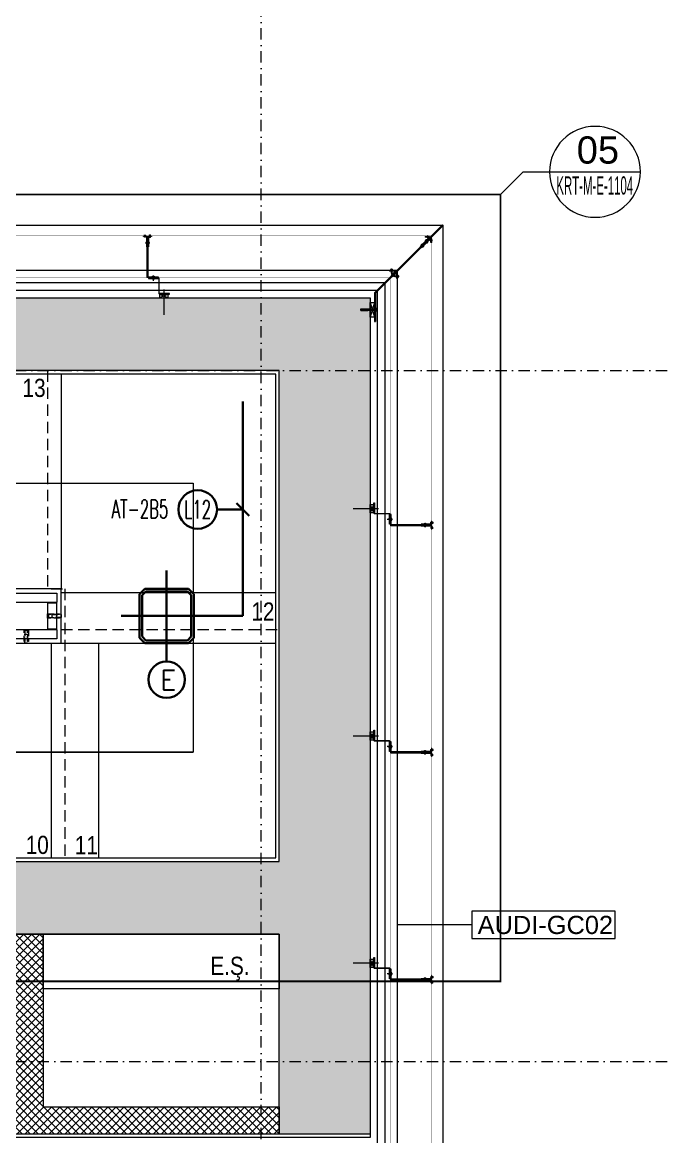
# Model space of a CAD drawing. Extents: x -1701 to 23780, y -363 to 7742.
# Drawn here: x 4591 to 4945, y 2364 to 2977 of the extents above; entities that cross this region are included whole.
import ezdxf
from ezdxf.enums import TextEntityAlignment as Align

# ---------------------------------------------------------------- set-up
doc = ezdxf.new("R2010")
doc.units = 0
doc.header["$LTSCALE"] = 25
doc.header["$MEASUREMENT"] = 0
for name, pattern in [('Audi$0$DASHDOT2', [0.5, 0.25, -0.125, 0, -0.125]), ('Audi$0$DOT2', [0.125, 0, -0.125]), ('Audi$0$HIDDEN', [0.375, 0.25, -0.125]), ('Audi$0$HIDDEN2', [4.7625, 3.175, -1.5875])]:
    doc.linetypes.add(name, pattern=pattern)
doc.layers.get('0').update_dxf_attribs({"color": 9, "lineweight": 9})
for name, color, linetype, lineweight in [('Audi$0$00', 8, 'Continuous', 9), ('Audi$0$01', 8, 'Continuous', 9), ('Audi$0$06B', 8, 'Continuous', 9), ('Audi$0$06D', 8, 'Continuous', 9), ('Audi$0$09W', 8, 'Continuous', 9), ('Audi$0$10', 8, 'Continuous', 9), ('Audi$0$14', 8, 'Continuous', 9), ('Audi$0$19', 8, 'Continuous', 9), ('Audi$0$19D', 8, 'Audi$0$DOT2', 9), ('Audi$0$20', 8, 'Audi$0$DOT2', 9), ('Audi$0$21', 8, 'Continuous', 9), ('Audi$0$22', 8, 'Continuous', 9), ('Audi$0$24', 8, 'Audi$0$DASHDOT2', 9), ('Audi$0$33', 8, 'Audi$0$BATTING', 9), ('Audi$0$35', 8, 'Continuous', 9), ('E-2x18(W) PL DOWNLIGHT ARMATÜR (SIVAÜSTÜ)', 7, 'Continuous', 30), ('E-ACİL AYDINLATMA KİTİ', 7, 'Continuous', 30), ('E-KABLO', 7, 'Continuous', 30), ('E-LINYE', 7, 'Continuous', 30)]:
    doc.layers.add(name, color=color, linetype=linetype, lineweight=lineweight)
doc.styles.add('Audi$0$Arial', font='arial.ttf', dxfattribs={"height": 2.5})
doc.styles.add('Audi$0$MuuM_TEXT-STANDART', font='ARIALN.TTF')
doc.styles.add('E-YAZI', font='txttw.shx')
doc.linetypes.add('Audi$0$BATTING', pattern='A,0.0001,-0.1,[134,ltypeshp.shx,S=0.1,R=0,X=-0.1,Y=0],-0.2,[134,ltypeshp.shx,S=0.1,R=180,X=0.1,Y=0],-0.1', length=0.4001)

# ---------------------------------------------------------------- blocks, each defined once
blk = doc.blocks.new('Audi$0$p- alum kaplama profil')
at = {"lineweight": 13}
blk.add_lwpolyline([(7.12, 12.59), (7.12, 26.49)], dxfattribs=at)
at = {"lineweight": 18}
blk.add_lwpolyline([(4.09, 6.16), (-1.41, 6.16), (-1.41, 6.46), (4.09, 6.46, 0.414214), (4.29, 6.66), (4.29, 14.66, -0.414214), (4.79, 15.16), (10.29, 15.16), (10.29, 14.86), (4.79, 14.86, 0.414214), (4.59, 14.66), (4.59, 6.66, -0.414214)], format="xyb", close=True, dxfattribs=at)
at = {"lineweight": 5}
blk.add_lwpolyline([(9.44, 15.16), (4.79, 15.16), (4.79, 17.16), (9.44, 17.16)], close=True, dxfattribs=at)
for points in [[(4.79, 15.16), (9.44, 17.16)], [(9.44, 15.16), (4.79, 17.16)]]:
    blk.add_lwpolyline(points, dxfattribs=at)
blk.add_lwpolyline([(-2.06, 5.56), (-2.06, -2.34), (-2.06, -15.69), (-1.66, -15.69), (-1.66, -2.34), (-1.66, 5.56), (-1.66, 5.56), (-1.66, 5.57), (-1.66, 5.57), (-1.66, 5.58), (-1.66, 5.58), (-1.65, 5.59), (-1.65, 5.59), (-1.65, 5.59), (-1.65, 5.6), (-1.65, 5.6), (-1.64, 5.61), (-1.64, 5.61), (-1.64, 5.62), (-1.64, 5.62), (-1.63, 5.62), (-1.63, 5.63), (-1.63, 5.63), (-1.62, 5.63), (-1.62, 5.64), (-1.61, 5.64), (-1.61, 5.64), (-1.61, 5.64), (-1.6, 5.65), (-1.6, 5.65), (-1.59, 5.65), (-1.59, 5.65), (-1.58, 5.65), (-1.58, 5.65), (-1.57, 5.66), (-1.57, 5.66), (-1.56, 5.66), (-1.56, 5.66), (3.94, 5.66), (3.94, 6.06), (-1.56, 6.06), (-1.58, 6.06), (-1.61, 6.05), (-1.63, 6.05), (-1.66, 6.05), (-1.68, 6.04), (-1.7, 6.03), (-1.73, 6.03), (-1.75, 6.02), (-1.77, 6.01), (-1.79, 6), (-1.82, 5.99), (-1.84, 5.97), (-1.86, 5.96), (-1.88, 5.94), (-1.89, 5.93), (-1.91, 5.91), (-1.93, 5.89), (-1.95, 5.87), (-1.96, 5.85), (-1.97, 5.83), (-1.99, 5.81), (-2, 5.79), (-2.01, 5.77), (-2.02, 5.75), (-2.03, 5.72), (-2.04, 5.7), (-2.04, 5.68), (-2.05, 5.65), (-2.05, 5.63), (-2.06, 5.61), (-2.06, 5.58)], close=True)
blk.add_lwpolyline([(-1.66, -2.34), (-2.06, -2.34)])
for points in [[(-2.36, -10.84), (-2.36, -16.39), (-2.36, -16.39, -0.414214), (-2.51, -16.54), (-2.51, -16.54), (-4.06, -16.54), (-4.06, -16.84), (-2.51, -16.84), (-2.51, -16.84, 0.414214), (-2.06, -16.39), (-2.06, -10.84)], [(-1.36, -10.84), (-1.66, -10.84), (-1.66, -16.39, 0.414214), (-1.21, -16.84), (-1.21, -16.84), (0.34, -16.84), (0.34, -16.54), (-1.21, -16.54), (-1.21, -16.54, -0.414214), (-1.36, -16.39), (-1.36, -16.39)]]:
    blk.add_lwpolyline(points, format="xyb", close=True)
for points in [[(1.61, 6.87, -10), (0.98, 6.96, -10)], [(1.56, 7.05, -10), (1.02, 7.13, -10)], [(1.05, 6.91, -10), (1.29, 7.56, -10)], [(1.29, 4.93, -10), (1.29, 7.8, -10)], [(1.53, 6.82, -10), (1.29, 7.56, -10)], [(1.29, 6.16, -10), (1.29, 6.26, -10)], [(0.67, 5.66, -10), (1.91, 5.66, -10)], [(0.67, 5.66, -10), (0.67, 5.64, -10), (0.67, 5.62, -10), (0.67, 5.6, -10), (0.68, 5.58, -10), (0.68, 5.56, -10), (0.69, 5.54, -10), (0.69, 5.52, -10), (0.7, 5.5, -10), (0.7, 5.48, -10), (0.71, 5.46, -10), (0.72, 5.45, -10), (0.73, 5.43, -10), (0.74, 5.41, -10), (0.75, 5.4, -10), (0.76, 5.38, -10), (0.77, 5.36, -10), (0.79, 5.35, -10), (0.8, 5.33, -10), (0.81, 5.32, -10), (0.83, 5.31, -10), (0.84, 5.29, -10), (0.86, 5.28, -10), (0.87, 5.27, -10), (0.89, 5.26, -10), (0.91, 5.25, -10), (0.92, 5.24, -10), (0.94, 5.23, -10), (0.96, 5.22, -10), (0.98, 5.21, -10), (1, 5.21, -10), (1.02, 5.2, -10), (1.03, 5.2, -10)], [(0.96, 5.66, -10), (0.97, 5.66, -10), (0.97, 5.66, -10), (0.97, 5.66, -10), (0.98, 5.66, -10), (0.98, 5.66, -10), (0.99, 5.66, -10), (0.99, 5.66, -10), (1, 5.66, -10), (1, 5.67, -10), (1, 5.67, -10), (1.01, 5.67, -10), (1.01, 5.67, -10), (1.01, 5.67, -10), (1.02, 5.68, -10), (1.02, 5.68, -10), (1.02, 5.68, -10), (1.03, 5.69, -10), (1.03, 5.69, -10), (1.03, 5.69, -10), (1.04, 5.7, -10), (1.04, 5.7, -10), (1.04, 5.7, -10), (1.04, 5.71, -10), (1.04, 5.71, -10), (1.05, 5.72, -10), (1.05, 5.72, -10), (1.05, 5.72, -10), (1.05, 5.73, -10), (1.05, 5.73, -10), (1.05, 5.74, -10), (1.05, 5.74, -10), (1.05, 5.75, -10)], [(1.33, 5.85, -10), (0.98, 5.88, -10)], [(1.03, 5.2, -10), (1.04, 5.2, -10), (1.05, 5.19, -10), (1.05, 5.19, -10), (1.06, 5.19, -10), (1.06, 5.19, -10), (1.07, 5.19, -10), (1.07, 5.19, -10), (1.08, 5.19, -10), (1.08, 5.19, -10), (1.09, 5.19, -10), (1.09, 5.18, -10), (1.1, 5.18, -10), (1.1, 5.18, -10), (1.11, 5.18, -10), (1.11, 5.18, -10), (1.12, 5.18, -10), (1.12, 5.18, -10), (1.13, 5.18, -10), (1.13, 5.18, -10), (1.14, 5.18, -10), (1.15, 5.18, -10), (1.15, 5.18, -10), (1.16, 5.17, -10), (1.16, 5.17, -10), (1.17, 5.17, -10), (1.17, 5.17, -10), (1.18, 5.17, -10), (1.18, 5.17, -10), (1.19, 5.17, -10), (1.19, 5.17, -10), (1.2, 5.17, -10), (1.2, 5.17, -10)], [(1.05, 5.83, -10), (1.05, 6.01, -10)], [(1.05, 5.75, -10), (1.05, 5.83, -10)], [(1.2, 5.17, -10), (1.2, 5.2, -10)], [(1.38, 5.2, -10), (1.2, 5.2, -10)], [(1.38, 5.17, -10), (1.38, 5.2, -10)], [(1.38, 5.17, -10), (1.38, 5.17, -10), (1.39, 5.17, -10), (1.39, 5.17, -10), (1.4, 5.17, -10), (1.41, 5.17, -10), (1.41, 5.17, -10), (1.42, 5.17, -10), (1.42, 5.17, -10), (1.43, 5.17, -10), (1.43, 5.18, -10), (1.44, 5.18, -10), (1.44, 5.18, -10), (1.45, 5.18, -10), (1.45, 5.18, -10), (1.46, 5.18, -10), (1.46, 5.18, -10), (1.47, 5.18, -10), (1.47, 5.18, -10), (1.48, 5.18, -10), (1.48, 5.18, -10), (1.49, 5.18, -10), (1.5, 5.19, -10), (1.5, 5.19, -10), (1.51, 5.19, -10), (1.51, 5.19, -10), (1.52, 5.19, -10), (1.52, 5.19, -10), (1.53, 5.19, -10), (1.53, 5.19, -10), (1.54, 5.19, -10), (1.54, 5.2, -10), (1.55, 5.2, -10)], [(1.53, 5.75, -10), (1.53, 5.92, -10)], [(1.53, 5.75, -10), (1.53, 5.74, -10), (1.53, 5.74, -10), (1.53, 5.73, -10), (1.53, 5.73, -10), (1.53, 5.72, -10), (1.54, 5.72, -10), (1.54, 5.72, -10), (1.54, 5.71, -10), (1.54, 5.71, -10), (1.54, 5.7, -10), (1.54, 5.7, -10), (1.55, 5.7, -10), (1.55, 5.69, -10), (1.55, 5.69, -10), (1.55, 5.69, -10), (1.56, 5.68, -10), (1.56, 5.68, -10), (1.56, 5.68, -10), (1.57, 5.67, -10), (1.57, 5.67, -10), (1.58, 5.67, -10), (1.58, 5.67, -10), (1.58, 5.67, -10), (1.59, 5.66, -10), (1.59, 5.66, -10), (1.6, 5.66, -10), (1.6, 5.66, -10), (1.6, 5.66, -10), (1.61, 5.66, -10), (1.61, 5.66, -10), (1.62, 5.66, -10), (1.62, 5.66, -10)], [(1.55, 5.2, -10), (1.57, 5.2, -10), (1.59, 5.21, -10), (1.6, 5.21, -10), (1.62, 5.22, -10), (1.64, 5.23, -10), (1.66, 5.24, -10), (1.68, 5.25, -10), (1.69, 5.26, -10), (1.71, 5.27, -10), (1.73, 5.28, -10), (1.74, 5.29, -10), (1.76, 5.31, -10), (1.77, 5.32, -10), (1.78, 5.33, -10), (1.8, 5.35, -10), (1.81, 5.36, -10), (1.82, 5.38, -10), (1.83, 5.4, -10), (1.84, 5.41, -10), (1.85, 5.43, -10), (1.86, 5.45, -10), (1.87, 5.46, -10), (1.88, 5.48, -10), (1.89, 5.5, -10), (1.89, 5.52, -10), (1.9, 5.54, -10), (1.9, 5.56, -10), (1.9, 5.58, -10), (1.91, 5.6, -10), (1.91, 5.62, -10), (1.91, 5.64, -10), (1.91, 5.66, -10)], [(-3.84, -17.04, 0), (-3.81, -17.07, 0), (-3.78, -17.1, 0), (-3.75, -17.12, 0), (-3.72, -17.15, 0), (-3.69, -17.17, 0), (-3.66, -17.19, 0), (-3.62, -17.21, 0), (-3.59, -17.23, 0), (-3.55, -17.24, 0), (-3.52, -17.26, 0), (-3.48, -17.27, 0), (-3.44, -17.28, 0), (-3.4, -17.28, 0), (-3.36, -17.29, 0), (-3.32, -17.29, 0), (-3.29, -17.29, 0), (-3.25, -17.29, 0), (-3.21, -17.29, 0), (-3.17, -17.28, 0), (-3.13, -17.28, 0), (-3.09, -17.27, 0), (-3.06, -17.26, 0), (-3.02, -17.24, 0), (-2.98, -17.23, 0), (-2.95, -17.21, 0), (-2.91, -17.19, 0), (-2.88, -17.17, 0), (-2.85, -17.15, 0), (-2.82, -17.12, 0), (-2.79, -17.1, 0), (-2.76, -17.07, 0), (-2.73, -17.04, 0)], [(-3.29, -17.04, 0), (-3.84, -17.04, 0)], [(-2.85, -16.54, 0), (-2.86, -16.51, 0), (-2.87, -16.47, 0), (-2.89, -16.44, 0), (-2.91, -16.41, 0), (-2.93, -16.38, 0), (-2.96, -16.35, 0), (-2.98, -16.33, 0), (-3.01, -16.31, 0), (-3.04, -16.29, 0), (-3.07, -16.27, 0), (-3.11, -16.25, 0), (-3.14, -16.24, 0), (-3.18, -16.23, 0), (-3.21, -16.22, 0), (-3.25, -16.22, 0), (-3.29, -16.22, 0), (-3.32, -16.22, 0), (-3.36, -16.22, 0), (-3.39, -16.23, 0), (-3.43, -16.24, 0), (-3.46, -16.25, 0), (-3.5, -16.27, 0), (-3.53, -16.29, 0), (-3.56, -16.31, 0), (-3.59, -16.33, 0), (-3.61, -16.35, 0), (-3.64, -16.38, 0), (-3.66, -16.41, 0), (-3.68, -16.44, 0), (-3.7, -16.47, 0), (-3.71, -16.51, 0), (-3.73, -16.54, 0)], [(-3.29, -16.54, 0), (-3.73, -16.54, 0)], [(-3.29, -16.54, 0), (-3.55, -16.54, 0)], [(-3.55, -16.54, 0), (-3.29, -16.54, 0)], [(-3.55, -17.04, 0), (-3.55, -16.54, 0)], [(-3.29, -17.54, 0), (-3.29, -16.04, 0)], [(-3.29, -16.54, 0), (-2.85, -16.54, 0)], [(-3.29, -16.54, 0), (-3.03, -16.54, 0)], [(-3.03, -16.54, 0), (-3.29, -16.54, 0)], [(-3.29, -17.04, 0), (-2.73, -17.04, 0)], [(-3.03, -17.04, 0), (-3.03, -16.54, 0)], [(-2.86, -13.04, 0), (-0.86, -13.04, 0)], [(-2.36, -12.52, 0), (-2.4, -12.53, 0), (-2.43, -12.56, 0), (-2.47, -12.58, 0), (-2.5, -12.6, 0), (-2.53, -12.63, 0), (-2.56, -12.66, 0), (-2.59, -12.69, 0), (-2.61, -12.73, 0), (-2.63, -12.76, 0), (-2.65, -12.8, 0), (-2.67, -12.84, 0), (-2.68, -12.88, 0), (-2.69, -12.92, 0), (-2.7, -12.96, 0), (-2.71, -13, 0), (-2.71, -13.04, 0), (-2.71, -13.08, 0), (-2.7, -13.13, 0), (-2.69, -13.17, 0), (-2.68, -13.21, 0), (-2.67, -13.25, 0), (-2.65, -13.28, 0), (-2.63, -13.32, 0), (-2.61, -13.36, 0), (-2.59, -13.39, 0), (-2.56, -13.42, 0), (-2.53, -13.45, 0), (-2.5, -13.48, 0), (-2.47, -13.51, 0), (-2.43, -13.53, 0), (-2.4, -13.55, 0), (-2.36, -13.57, 0)], [(-2.36, -13.04, 0), (-2.36, -12.52, 0)], [(-2.36, -13.04, 0), (-2.36, -12.73, 0)], [(-2.36, -12.73, 0), (-2.36, -13.04, 0)], [(-1.36, -12.73, 0), (-2.36, -12.73, 0)], [(-2.36, -13.04, 0), (-2.36, -13.36, 0)], [(-2.36, -13.04, 0), (-2.36, -13.57, 0)], [(-2.36, -13.36, 0), (-2.36, -13.04, 0)], [(-1.36, -13.36, 0), (-2.36, -13.36, 0)], [(-1.36, -13.04, 0), (-1.36, -12.37, 0)], [(-1.36, -13.72, 0), (-1.32, -13.68, 0), (-1.29, -13.65, 0), (-1.26, -13.61, 0), (-1.23, -13.58, 0), (-1.2, -13.54, 0), (-1.18, -13.5, 0), (-1.16, -13.45, 0), (-1.14, -13.41, 0), (-1.12, -13.37, 0), (-1.1, -13.32, 0), (-1.09, -13.28, 0), (-1.08, -13.23, 0), (-1.07, -13.18, 0), (-1.06, -13.14, 0), (-1.06, -13.09, 0), (-1.06, -13.04, 0), (-1.06, -12.99, 0), (-1.06, -12.95, 0), (-1.07, -12.9, 0), (-1.08, -12.85, 0), (-1.09, -12.81, 0), (-1.1, -12.76, 0), (-1.12, -12.72, 0), (-1.14, -12.67, 0), (-1.16, -12.63, 0), (-1.18, -12.59, 0), (-1.2, -12.55, 0), (-1.23, -12.51, 0), (-1.26, -12.47, 0), (-1.29, -12.43, 0), (-1.32, -12.4, 0), (-1.36, -12.37, 0)], [(-1.36, -13.04, 0), (-1.36, -13.72, 0)], [(-0.56, -17.04, 0), (-1.11, -17.04, 0)], [(0, -17.04, 0), (-0.03, -17.07, 0), (-0.06, -17.1, 0), (-0.09, -17.12, 0), (-0.12, -17.15, 0), (-0.15, -17.17, 0), (-0.18, -17.19, 0), (-0.22, -17.21, 0), (-0.25, -17.23, 0), (-0.29, -17.24, 0), (-0.33, -17.26, 0), (-0.36, -17.27, 0), (-0.4, -17.28, 0), (-0.44, -17.28, 0), (-0.48, -17.29, 0), (-0.52, -17.29, 0), (-0.56, -17.29, 0), (-0.59, -17.29, 0), (-0.63, -17.29, 0), (-0.67, -17.28, 0), (-0.71, -17.28, 0), (-0.75, -17.27, 0), (-0.79, -17.26, 0), (-0.82, -17.24, 0), (-0.86, -17.23, 0), (-0.89, -17.21, 0), (-0.93, -17.19, 0), (-0.96, -17.17, 0), (-0.99, -17.15, 0), (-1.02, -17.12, 0), (-1.05, -17.1, 0), (-1.08, -17.07, 0), (-1.11, -17.04, 0)], [(-1, -16.54, 0), (-0.98, -16.51, 0), (-0.97, -16.47, 0), (-0.95, -16.44, 0), (-0.93, -16.41, 0), (-0.91, -16.38, 0), (-0.88, -16.35, 0), (-0.86, -16.33, 0), (-0.83, -16.31, 0), (-0.8, -16.29, 0), (-0.77, -16.27, 0), (-0.73, -16.25, 0), (-0.7, -16.24, 0), (-0.66, -16.23, 0), (-0.63, -16.22, 0), (-0.59, -16.22, 0), (-0.56, -16.22, 0), (-0.52, -16.22, 0), (-0.48, -16.22, 0), (-0.45, -16.23, 0), (-0.41, -16.24, 0), (-0.38, -16.25, 0), (-0.34, -16.27, 0), (-0.31, -16.29, 0), (-0.28, -16.31, 0), (-0.25, -16.33, 0), (-0.23, -16.35, 0), (-0.2, -16.38, 0), (-0.18, -16.41, 0), (-0.16, -16.44, 0), (-0.14, -16.47, 0), (-0.13, -16.51, 0), (-0.12, -16.54, 0)], [(-0.56, -16.54, 0), (-1, -16.54, 0)], [(-0.56, -16.54, 0), (-0.82, -16.54, 0)], [(-0.82, -16.54, 0), (-0.56, -16.54, 0)], [(-0.82, -17.04, 0), (-0.82, -16.54, 0)], [(-0.56, -17.54, 0), (-0.56, -16.04, 0)], [(-0.56, -16.54, 0), (-0.3, -16.54, 0)], [(-0.56, -16.54, 0), (-0.12, -16.54, 0)], [(-0.3, -16.54, 0), (-0.56, -16.54, 0)], [(-0.56, -17.04, 0), (0, -17.04, 0)], [(-0.3, -17.04, 0), (-0.3, -16.54, 0)]]:
    blk.add_polyline3d(points)
blk = doc.blocks.new('Audi$0$p-cephe_kose profili')
at = {"linetype": 'Continuous', "lineweight": 13}
for p, q in [((-2.75, 12.75), (-3.15, 12.75)), ((-3.15, -2.87), (-3.15, 12.75)), ((-2.75, -3.03), (-2.75, 12.75)), ((-3.15, -2.87), (-30.14, -29.86)), ((-2.75, -3.03), (-29.86, -30.14)), ((-33.85, -33.57), (-30.14, -29.86)), ((-33.57, -33.85), (-29.86, -30.14)), ((-33.53, -32.82), (-28.58, -27.87)), ((-33.32, -33.03), (-28.37, -28.08)), ((-28.08, -28.37), (-33.03, -33.32)), ((-27.87, -28.58), (-32.82, -33.53)), ((-30.14, -29.86), (-29.86, -30.14)), ((-29.86, -30.14), (-30.14, -29.86)), ((-28.37, -28.08), (-28.58, -27.87)), ((-28.08, -28.37), (-27.87, -28.58)), ((-33.85, -33.57), (-40.45, -40.17)), ((-33.57, -33.85), (-40.17, -40.45)), ((-34, -30.65), (-34, -32.75)), ((-34, -30.65), (-33.7, -30.65)), ((-33.57, -33.85), (-33.85, -33.57)), ((-33.7, -30.65), (-33.7, -32.75)), ((-32.75, -33.7), (-30.65, -33.7)), ((-32.75, -34), (-30.65, -34)), ((-30.65, -34), (-30.65, -33.7)), ((-40.45, -40.17), (-40.17, -40.45))]:
    blk.add_line(p, q, dxfattribs=at)
at = {"linetype": 'Continuous', "lineweight": 5}
for p, q in [((-3.15, 6.69), (1.05, 6.69)), ((-2.75, 2.25), (-0.25, 10.25)), ((-0.25, 2.25), (-2.75, 10.25)), ((-2.73, 6.25), (4.2, 6.25)), ((4.85, 6.62), (1.05, 6.62)), ((1.05, 5.81), (-3.15, 5.81)), ((4.85, 5.88), (1.05, 5.88))]:
    blk.add_line(p, q, dxfattribs=at)
for p, q in [((-16.23, -12.06), (-13.36, -12.06)), ((-15.99, -11.97), (-15.95, -11.97)), ((-15.99, -12.15), (-15.95, -12.15)), ((-15.95, -11.97), (-15.95, -12.15)), ((-15.5, -12.68), (-15.5, -11.44)), ((-15.41, -11.82), (-15.23, -11.82)), ((-15.3, -12.02), (-15.28, -12.37)), ((-15.23, -11.82), (-15.05, -11.82)), ((-15.19, -11.74), (-15.1, -12.37)), ((-15.05, -11.82), (-14.87, -11.82)), ((-15.01, -11.74), (-14.92, -12.37)), ((-14.87, -11.82), (-14.69, -11.82)), ((-14.83, -11.74), (-14.74, -12.37)), ((-14.69, -11.82), (-14.51, -11.82)), ((-14.65, -11.74), (-14.56, -12.37)), ((-14.51, -11.82), (-14.33, -11.82)), ((-14.47, -11.74), (-14.38, -12.37)), ((-14.33, -11.82), (-13.6, -12.06)), ((-14.29, -11.74), (-14.2, -12.37)), ((-14.24, -12.3), (-13.6, -12.06)), ((-14.1, -11.79), (-14.03, -12.33)), ((-15.41, -12.3), (-15.32, -12.3)), ((-15.32, -12.3), (-15.14, -12.3)), ((-15.14, -12.3), (-14.96, -12.3)), ((-14.96, -12.3), (-14.78, -12.3)), ((-14.78, -12.3), (-14.6, -12.3)), ((-14.6, -12.3), (-14.42, -12.3)), ((-14.42, -12.3), (-14.24, -12.3)), ((-12.68, -15.51), (-11.44, -15.51)), ((-11.74, -14.3), (-12.37, -14.21)), ((-11.74, -14.48), (-12.37, -14.39)), ((-11.74, -14.66), (-12.37, -14.57)), ((-11.74, -14.84), (-12.37, -14.75)), ((-11.74, -15.02), (-12.37, -14.93)), ((-11.74, -15.2), (-12.37, -15.11)), ((-12.02, -15.31), (-12.37, -15.29)), ((-11.79, -14.11), (-12.33, -14.03)), ((-12.3, -14.25), (-12.06, -13.61)), ((-12.3, -14.43), (-12.3, -14.25)), ((-12.3, -14.61), (-12.3, -14.43)), ((-12.3, -14.79), (-12.3, -14.61)), ((-12.3, -14.97), (-12.3, -14.79)), ((-12.3, -15.15), (-12.3, -14.97)), ((-12.3, -15.33), (-12.3, -15.15)), ((-12.3, -15.42), (-12.3, -15.33)), ((-12.15, -15.99), (-12.15, -15.96)), ((-11.97, -15.96), (-12.15, -15.96)), ((-12.06, -16.24), (-12.06, -13.37)), ((-11.82, -14.34), (-12.06, -13.61)), ((-11.97, -15.99), (-11.97, -15.96)), ((-11.82, -14.52), (-11.82, -14.34)), ((-11.82, -14.7), (-11.82, -14.52)), ((-11.82, -14.88), (-11.82, -14.7)), ((-11.82, -15.06), (-11.82, -14.88)), ((-11.82, -15.24), (-11.82, -15.06)), ((-11.82, -15.42), (-11.82, -15.24))]:
    blk.add_line(p, q)
at = {"linetype": 'Continuous', "lineweight": 18}
for p, q in [((-15.25, -10.86), (-15.25, -14)), ((-15.25, -10.86), (-14.95, -10.86)), ((-14.95, -10.86), (-14.95, -14)), ((-14.78, -14.07), (-12.56, -11.86)), ((-14.57, -14.28), (-12.35, -12.07)), ((-12.35, -12.07), (-12.56, -11.86)), ((-12.07, -12.35), (-14.28, -14.57)), ((-11.86, -12.56), (-14.07, -14.78)), ((-14, -14.95), (-10.86, -14.95)), ((-14, -15.25), (-10.86, -15.25)), ((-12.07, -12.35), (-11.86, -12.56)), ((-10.86, -15.25), (-10.86, -14.95))]:
    blk.add_line(p, q, dxfattribs=at)
at = {"lineweight": 5}
for p, q in [((-13.02, -13.73), (-13.73, -13.02)), ((-13.29, -13.01), (-13.66, -13.38)), ((-13.65, -12.66), (-12.44, -13.86)), ((-13.29, -13.01), (-13.52, -13.23)), ((-13.52, -13.23), (-13.29, -13.01)), ((-13.29, -13.01), (-12.92, -12.64)), ((-13.29, -13.01), (-13.07, -12.79)), ((-13.07, -12.79), (-13.29, -13.01)), ((-12.57, -13.28), (-13.28, -12.57)), ((-12.8, -13.5), (-13.27, -13.98)), ((-12.8, -13.5), (-12.32, -13.03)), ((-28.94, -29.65), (-29.65, -28.94)), ((-29.22, -28.93), (-29.59, -29.3)), ((-29.57, -28.58), (-28.37, -29.78)), ((-29.22, -28.93), (-29.44, -29.16)), ((-29.44, -29.16), (-29.22, -28.93)), ((-29.22, -28.93), (-28.84, -28.56)), ((-29.22, -28.93), (-28.99, -28.71)), ((-28.99, -28.71), (-29.22, -28.93)), ((-28.5, -29.21), (-29.21, -28.5)), ((-28.72, -29.43), (-29.2, -29.91)), ((-28.72, -29.43), (-28.24, -28.95)), ((-34.6, -31.92), (-33.2, -31.92)), ((-34.1, -31.92), (-34.1, -31.37)), ((-34.1, -31.66), (-33.7, -31.66)), ((-34.1, -31.92), (-34.1, -32.47)), ((-34.1, -32.18), (-33.7, -32.18)), ((-33.7, -31.92), (-33.7, -31.48)), ((-33.7, -31.92), (-33.7, -31.66)), ((-33.7, -31.66), (-33.7, -31.92)), ((-33.7, -31.92), (-33.7, -32.36)), ((-33.7, -31.92), (-33.7, -32.18)), ((-33.7, -32.18), (-33.7, -31.92)), ((-31.92, -34.1), (-32.47, -34.1)), ((-31.92, -33.7), (-32.36, -33.7)), ((-31.92, -33.7), (-32.18, -33.7)), ((-32.18, -33.7), (-31.92, -33.7)), ((-32.18, -34.1), (-32.18, -33.7)), ((-31.22, -31.93), (-31.93, -31.22)), ((-31.92, -34.6), (-31.92, -33.2)), ((-31.92, -33.7), (-31.66, -33.7)), ((-31.92, -33.7), (-31.48, -33.7)), ((-31.66, -33.7), (-31.92, -33.7)), ((-31.92, -34.1), (-31.37, -34.1)), ((-31.49, -31.21), (-31.86, -31.58)), ((-31.85, -30.86), (-30.64, -32.06)), ((-31.49, -31.21), (-31.71, -31.43)), ((-31.71, -31.43), (-31.49, -31.21)), ((-31.66, -34.1), (-31.66, -33.7)), ((-31.49, -31.21), (-31.12, -30.84)), ((-31.49, -31.21), (-31.27, -30.99)), ((-31.27, -30.99), (-31.49, -31.21)), ((-30.77, -31.48), (-31.48, -30.77)), ((-31, -31.7), (-31.47, -32.18)), ((-31, -31.7), (-30.52, -31.23))]:
    blk.add_line(p, q, dxfattribs=at)
at = {"lineweight": 0}
blk.add_line((-34, -32.75), (-34, -30.75), dxfattribs=at)
at = {"linetype": 'Continuous', "lineweight": 5}
for points in [[(-2.75, 10.25), (-0.25, 10.25), (-0.25, 2.25), (-2.75, 2.25)], [(1.05, 6.75), (4.85, 6.75), (4.85, 5.75), (1.05, 5.75)]]:
    blk.add_lwpolyline(points, close=True, dxfattribs=at)
blk.add_lwpolyline([(-38.03, -37.75), (-37.75, -38.03)])
for centre, radius, start, end in [((-14.88, -12.06), 1.11, 166.64023, 175.47875), ((-14.88, -12.06), 1.11, 184.52125, 193.35977), ((-15.5, -11.91), 0.473, 90, 166.64023), ((-15.41, -11.73), 0.09, 180, 270), ((-15.5, -12.21), 0.473, 193.35977, 270), ((-15.41, -12.39), 0.09, 90, 180), ((-12.21, -15.51), 0.473, 180, 256.64023), ((-12.39, -15.42), 0.09, 270, 0), ((-12.06, -14.89), 1.11, 256.64023, 265.47875), ((-12.06, -14.89), 1.11, 274.52125, 283.35977), ((-11.73, -15.42), 0.09, 180, 270), ((-11.91, -15.51), 0.473, 283.35977, 360)]:
    blk.add_arc(centre, radius, start, end)
at = {"linetype": 'Continuous', "lineweight": 18}
for centre, radius, start, end in [((-14.85, -14), 0.4, 180, 315), ((-14.85, -14), 0.1, 180, 315), ((-14, -14.85), 0.4, 135, 270), ((-14, -14.85), 0.1, 135, 270)]:
    blk.add_arc(centre, radius, start, end, dxfattribs=at)
at = {"lineweight": 5}
for centre, radius, start, end in [((-13.35, -12.95), 0.57, 67.91943, 202.08057), ((-13.23, -13.07), 0.909, 267.07503, 2.92498), ((-31.55, -31.15), 0.57, 67.91943, 202.08057), ((-29.27, -28.88), 0.57, 67.91943, 202.08057), ((-29.15, -29), 0.909, 267.07503, 2.92498), ((-33.62, -31.92), 0.732, 131.19054, 228.80946), ((-33.83, -31.92), 0.46, 286.95738, 73.04263), ((-31.92, -33.62), 0.732, 221.19054, 318.80946), ((-31.92, -33.83), 0.46, 16.95737, 163.04262), ((-31.43, -31.27), 0.909, 267.07503, 2.92498)]:
    blk.add_arc(centre, radius, start, end, dxfattribs=at)
at = {"linetype": 'Continuous', "lineweight": 13}
for centre, radius, start, end in [((-33.6, -32.75), 0.4, 180, 315), ((-33.6, -32.75), 0.1, 180, 315), ((-32.75, -33.6), 0.4, 135, 270), ((-32.75, -33.6), 0.1, 135, 270)]:
    blk.add_arc(centre, radius, start, end, dxfattribs=at)
at = {"linetype": 'Continuous', "lineweight": 5}
blk.add_rational_spline([(-3.15, 7.25), (-3.22, 7.25), (-3.29, 7.25), (-3.63, 7.25), (-3.68, 6.91), (-3.7, 6.83), (-3.71, 6.75), (-3.79, 6.25), (-3.71, 5.75), (-3.7, 5.67), (-3.68, 5.59), (-3.63, 5.25), (-3.29, 5.25), (-3.22, 5.25), (-3.15, 5.25), (-3.15, 6.25), (-3.15, 7.25)], [1, 1, 1, 0.760917374327, 1, 1, 1, 1, 1, 1, 1, 0.760917374327, 1, 1, 1, 1, 1], degree=2, knots=[0, 0, 0, 1, 1, 2, 2, 3, 3, 4, 4, 5, 5, 6, 6, 7, 7, 8, 8, 8], dxfattribs=at)
blk = doc.blocks.new('Audi$0$P-AKS_AUDI')
at = {"layer": 'Audi$0$24'}
for points in [[(0, -2590), (0, 1250)], [(-3840, 0), (360, 0)], [(-3840, -380), (360, -380)]]:
    blk.add_lwpolyline(points, dxfattribs=at)
blk = doc.blocks.new('Audi$0$p-lama profili')
at = {"layer": 'Audi$0$20', "linetype": 'Audi$0$HIDDEN', "ltscale": 0.5}
blk.add_lwpolyline([(0.75, -0.45), (-0.75, -0.45), (-0.75, -6.5), (-1.25, -6.5), (-1.25, -0.45), (-1.25, -0.45), (-1.25, 0), (1.25, 0), (1.25, -0.45), (1.25, -0.45), (1.25, -6.5), (0.75, -6.5), (0.75, -0.45)], dxfattribs=at)
blk.add_lwpolyline([(-0.75, -2.5), (0.75, -2.5), (0.75, -7.5), (-0.75, -7.5)], close=True, dxfattribs=at)
blk = doc.blocks.new('Audi$0$p-zemin kat')
at = {"layer": 'Audi$0$09W'}
h = blk.add_hatch(dxfattribs=at)
h.set_pattern_fill('ANSI33', color=256, scale=25, style=0)
h.paths.add_polyline_path([(4302.5, 2825), (4782.5, 2825), (4782.5, 2365), (4732.5, 2365), (4732.5, 2475), (4342.5, 2475), (4302.5, 2475), (4302.5, 2515), (4732.5, 2515), (4732.5, 2785), (4302.5, 2785)])
h = blk.add_hatch(dxfattribs=at)
h.set_pattern_fill('ANSI37', color=256, scale=25, style=0)
edge = h.paths.add_edge_path()
edge.add_line((4287.5, 2365), (4287.5, 2390))
edge.add_line((4287.5, 2390), (4197.5, 2390))
edge.add_line((4197.5, 2390), (4197.5, 2365))
edge.add_line((4197.5, 2365), (4177.5, 2365))
edge.add_line((4177.5, 2365), (4177.5, 2380))
edge.add_line((4177.5, 2380), (4182.5, 2380))
edge.add_line((4182.5, 2380), (4182.5, 2560))
edge.add_line((4182.5, 2560), (4197.5, 2560))
edge.add_line((4197.5, 2560), (4197.5, 2490))
edge.add_line((4197.5, 2490), (4302.5, 2490))
edge.add_line((4302.5, 2490), (4302.5, 2475))
edge.add_line((4302.5, 2475), (4197.5, 2475))
edge.add_line((4197.5, 2475), (4197.5, 2405))
edge.add_line((4197.5, 2405), (4302.5, 2405))
edge.add_line((4302.5, 2405), (4302.5, 2380))
edge.add_line((4302.5, 2380), (4582.5, 2380))
edge.add_line((4582.5, 2380), (4582.5, 2475))
edge.add_line((4582.5, 2475), (4602.5, 2475))
edge.add_line((4602.5, 2475), (4602.5, 2380))
edge.add_line((4602.5, 2380), (4732.5, 2380))
edge.add_line((4732.5, 2380), (4732.5, 2365))
edge.add_line((4732.5, 2365), (4287.5, 2365))
at = {"layer": 'Audi$0$00'}
blk.add_lwpolyline([(4287.5, 2365), (4287.5, 2390), (4197.5, 2390), (4197.5, 2365), (4177.5, 2365), (4177.5, 2380), (4182.5, 2380), (4182.5, 2560), (4197.5, 2560), (4197.5, 2490), (4302.5, 2490), (4302.5, 2475), (4197.5, 2475), (4197.5, 2405), (4302.5, 2405), (4302.5, 2380), (4582.5, 2380), (4582.5, 2475), (4602.5, 2475), (4602.5, 2380), (4732.5, 2380), (4732.5, 2365), (4287.5, 2365)], dxfattribs=at)
at = {"layer": 'Audi$0$01'}
blk.add_lwpolyline([(4302.5, 2825), (4782.5, 2825), (4782.5, 2365), (4732.5, 2365), (4732.5, 2475), (4342.5, 2475), (4342.5, 2475), (4302.5, 2475), (4302.5, 2515), (4732.5, 2515), (4732.5, 2785), (4302.5, 2785)], close=True, dxfattribs=at)
at = {"layer": 'Audi$0$06B'}
for points in [[(4610, 2657.5), (4337, 2657.5), (4329.5, 2657.5), (4329.5, 2662.5), (4607.5, 2662.5), (4610, 2662.5), (4610, 2657.5)], [(4607.5, 2662.5), (4610, 2662.5)], [(4607.5, 2642.5), (4610, 2642.5), (4610, 2637.5), (4534.04, 2637.5), (4531.76, 2642.5), (4607.5, 2642.5), (4607.5, 2642.5)]]:
    blk.add_lwpolyline(points, dxfattribs=at)
blk.add_lwpolyline([(4605, 2657), (4605, 2643), (4610, 2643), (4610, 2657)], close=True, dxfattribs=at)
at = {"layer": 'Audi$0$06D'}
for points in [[(4177.8, 2865), (4822.5, 2865), (4822.5, 2034.62), (4782.5, 2034.62)], [(4797.5, 2034.62), (4797.5, 2840), (4177.8, 2840)], [(4790.7, 2034.62), (4790.71, 2833.2), (4177.8, 2833.25)], [(4602.5, 2475), (4732.5, 2475), (4732.5, 2445), (4602.5, 2445), (4602.5, 2475)]]:
    blk.add_lwpolyline(points, dxfattribs=at)
at = {"layer": 'Audi$0$10'}
for points, const_width in [([(4177.8, 2859.1), (4816.5, 2859.1), (4816.5, 2034.62)], 0.2), ([(4793.5, 2034.92), (4793.5, 2836), (4177.8, 2836)], 0.1)]:
    blk.add_lwpolyline(points, dxfattribs=dict(at, const_width=const_width))
at = {"layer": 'Audi$0$14'}
for points in [[(4197.5, 2365), (4197.5, 2363), (4175.5, 2363), (4175.5, 2382), (4180.5, 2382), (4180.5, 2562), (4199.5, 2562), (4199.5, 2492), (4300.5, 2492), (4300.5, 2517), (4730.5, 2517), (4730.5, 2783), (4300.5, 2783), (4300.5, 2803), (4199.5, 2803), (4199.5, 2668), (4180.5, 2668), (4180.5, 2808), (4175.5, 2808), (4175.5, 2825)], [(4782.5, 2365), (4782.5, 2363.15), (4287.5, 2363.15), (4287.5, 2365.15)]]:
    blk.add_lwpolyline(points, dxfattribs=at)
at = {"layer": 'Audi$0$19', "linetype": 'Continuous'}
for points in [[(4612.5, 2783), (4612.5, 2665)], [(4612.5, 2635), (4612.5, 2665), (4327, 2665)], [(4535.14, 2635), (4610.5, 2635)], [(4607, 2635), (4607, 2517)], [(4610.5, 2635), (4730.5, 2635)]]:
    blk.add_lwpolyline(points, dxfattribs=at)
at = {"layer": 'Audi$0$19'}
for points in [[(4325, 2723), (4685, 2723), (4685, 2575), (4562.64, 2575)], [(4388, 2575), (4685, 2575)]]:
    blk.add_lwpolyline(points, dxfattribs=at)
at = {"layer": 'Audi$0$19D', "linetype": 'Audi$0$HIDDEN'}
for points in [[(4605, 2785), (4605, 2665)], [(4607, 2665), (4614.5, 2665), (4614.5, 2515)], [(4612.5, 2642.5), (4732.5, 2642.5)]]:
    blk.add_lwpolyline(points, dxfattribs=at)
at = {"layer": 'Audi$0$33', "ltscale": 0.4}
blk.add_lwpolyline([(4786.5, 2036.84), (4786.5, 2829), (4177.8, 2829)], dxfattribs=at)
at = {"rotation": 90}
blk.add_blockref('Audi$0$p-lama profili', (4605, 2650), dxfattribs=at)
blk.add_blockref('Audi$0$p-lama profili', (4593.25, 2642.5))
at = {"layer": 'Audi$0$10'}
for name, p, rotation in [('Audi$0$p-cephe_kose profili', (4782.19, 2824.69), 180), ('Audi$0$p- alum kaplama profil', (4799.66, 2701.86), 90), ('Audi$0$p- alum kaplama profil', (4799.66, 2576.86), 90), ('Audi$0$p- alum kaplama profil', (4799.66, 2451.86), 90)]:
    blk.add_blockref(name, p, dxfattribs=dict(at, rotation=rotation))
at = {"layer": 'Audi$0$10', "xscale": -1, "rotation": 180}
blk.add_blockref('Audi$0$p- alum kaplama profil', (4661.86, 2842.16), dxfattribs=at)
at = {"layer": 'Audi$0$24'}
blk.add_blockref('Audi$0$P-AKS_AUDI', (4722.5, 2785), dxfattribs=at)
at = {"layer": 'Audi$0$21', "style": 'Audi$0$MuuM_TEXT-STANDART'}
blk.add_text('E.Ş.', height=10, dxfattribs=at).set_placement((4694.5, 2452.57))
blk = doc.blocks.new('Audi$0$0_detailbox1')
blk.add_lwpolyline([(10.41, -2.5), (7.91, 0), (-5, 0)])
blk.add_circle((0, 0), 5)
at = {"style": 'Audi$0$Arial'}
blk.add_attdef('DETAYADI', text='', height=3, dxfattribs=at).set_placement((0, 0), align=Align.BOTTOM_CENTER)
blk.add_attdef('PAFTAADI', text='', height=2, dxfattribs=at).set_placement((0, -0.5), align=Align.TOP_CENTER)
blk = doc.blocks.new('Audi$0$0_wallno')
blk.add_lwpolyline([(-7.84, 1.5), (7.94, 1.5), (7.94, -1.5), (-7.84, -1.5)], close=True)
blk.add_lwpolyline([(7.94, 0), (16.13, 0)])
at = {"style": 'Audi$0$Arial'}
blk.add_attdef('GENISLIK', text='', height=2, dxfattribs=at).set_placement((8.44, 0), align=Align.BOTTOM_LEFT)
blk.add_attdef('DUVARNO', text='', height=2, dxfattribs=at).set_placement((0, 0), align=Align.MIDDLE_CENTER)
blk.add_attdef('YUKSEKLIK', text='', height=2, dxfattribs=at).set_placement((8.44, -0.5), align=Align.TOP_LEFT)
blk = doc.blocks.new('Audi')
at = {"layer": 'Audi$0$21', "linetype": 'Audi$0$HIDDEN2', "ltscale": 0.1, "const_width": 1}
blk.add_lwpolyline([(4147.2, 2881.81), (4854.19, 2881.81), (4854.19, 2449.05), (4147.2, 2449.05)], close=True, dxfattribs=at)
at = {"layer": 'Audi$0$35'}
for points in [[(4612.5, 2663), (4730.5, 2663)], [(4612.5, 2663), (4730.5, 2663)], [(4605, 2635), (4633, 2635), (4633, 2517)], [(4612.5, 2635), (4633, 2635), (4633, 2517)]]:
    blk.add_lwpolyline(points, dxfattribs=at)
at = {"layer": 'Audi$0$10'}
blk.add_blockref('Audi$0$p-zemin kat', (0, 0), dxfattribs=at)
at = {"layer": 'Audi$0$21'}
ref = blk.add_blockref('Audi$0$0_detailbox1', (4906.24, 2894.31), dxfattribs=dict(at, xscale=-5, yscale=5, zscale=5))
ref.add_attrib('DETAYADI', '05', dxfattribs={"layer": '0', "height": 15, "style": 'Audi$0$Arial'}).set_placement((4907.81, 2894.31), align=Align.BOTTOM_CENTER)
ref.add_attrib('PAFTAADI', 'KRT-M-E-1104', dxfattribs={"layer": '0', "height": 10, "style": 'Audi$0$Arial', "width": 0.45}).set_placement((4906.07, 2891.81), align=Align.TOP_CENTER)
at = {"layer": 'Audi$0$22'}
ref = blk.add_blockref('Audi$0$0_wallno', (4878.16, 2480.06), dxfattribs=dict(at, xscale=-5, yscale=5, zscale=5))
ref.add_attrib('DUVARNO', 'AUDI-GC02', dxfattribs={"layer": '0', "height": 10, "style": 'Audi$0$Arial'}).set_placement((4878.9, 2480.06), align=Align.MIDDLE_CENTER)
at = {"layer": 'Audi$0$21', "style": 'Audi$0$MuuM_TEXT-STANDART'}
for s, p in [('13', (4591.16, 2770.48)), ('12', (4717.07, 2647.44)), ('10', (4592.89, 2519.1)), ('11', (4619.94, 2518.93))]:
    blk.add_text(s, height=10, dxfattribs=at).set_placement(p)
blk = doc.blocks.new('100_ACİL AYDINLATMA KİTİ')
at = {"layer": 'E-ACİL AYDINLATMA KİTİ', "color": 3}
blk.add_circle((0, 0), 1.251, dxfattribs=at)
at = {"layer": 'E-ACİL AYDINLATMA KİTİ', "color": 3, "style": 'E-YAZI'}
blk.add_text('E', height=1.34, dxfattribs=at).set_placement((-0.448, -0.694))
blk = doc.blocks.new('100_2x18(W) PL DOWNLIGHT ARMATÜR (SIVAÜSTÜ)')
at = {"layer": 'E-2x18(W) PL DOWNLIGHT ARMATÜR (SIVAÜSTÜ)', "color": 4, "ltscale": 0.4}
for q in [(0, 25), (0, 25), (-25, 0), (-25, 0), (0, -25), (25, 0), (0, -25), (25, 0)]:
    blk.add_line((0, 0), q, dxfattribs=at)
at = {"layer": 'E-2x18(W) PL DOWNLIGHT ARMATÜR (SIVAÜSTÜ)', "color": 4}
for p, q in [((-12, 15), (-15, 12)), ((-11.38, 13.5), (-13.5, 11.38)), ((12, 15), (-12, 15)), ((11.38, 13.5), (-11.38, 13.5)), ((13.5, 11.38), (11.38, 13.5)), ((15, 12), (12, 15)), ((-15, 12), (-15, -12)), ((-13.5, 11.38), (-13.5, -11.38)), ((13.5, -11.38), (13.5, 11.38)), ((15, -12), (15, 12)), ((-15, -12), (-12, -15)), ((-13.5, -11.38), (-11.38, -13.5)), ((11.38, -13.5), (13.5, -11.38)), ((12, -15), (15, -12)), ((-12, -15), (12, -15)), ((-11.38, -13.5), (11.38, -13.5))]:
    blk.add_line(p, q, dxfattribs=at)

msp = doc.modelspace()

# ---------------------------------------------------------------- linework, layer by layer
at = {"layer": 'E-KABLO', "color": 6}
for p, q in [((4712.42, 2768), (4712.42, 2650)), ((4712.42, 2650), (4695.5, 2650))]:
    msp.add_line(p, q, dxfattribs=at)
at = {"layer": 'E-LINYE', "color": 7, "linetype": 'Continuous'}
for p, q in [((4708.88, 2712.12), (4715.95, 2705.05)), ((4712.42, 2708.59), (4698.22, 2708.59))]:
    msp.add_line(p, q, dxfattribs=at)
msp.add_circle((4687.61, 2708.59), 10.61, dxfattribs=at)

# ---------------------------------------------------------------- block references
at = {"color": 6}
msp.add_blockref('Audi', (0, 0), dxfattribs=at)
at = {"layer": 'E-2x18(W) PL DOWNLIGHT ARMATÜR (SIVAÜSTÜ)', "color": 6}
msp.add_blockref('100_2x18(W) PL DOWNLIGHT ARMATÜR (SIVAÜSTÜ)', (4670.5, 2650), dxfattribs=at)
at = {"layer": 'E-ACİL AYDINLATMA KİTİ', "xscale": 8, "yscale": 8, "zscale": 8}
msp.add_blockref('100_ACİL AYDINLATMA KİTİ', (4670.5, 2614.99), dxfattribs=at)

# ---------------------------------------------------------------- texts
at = {"layer": 'E-LINYE', "color": 3, "linetype": 'Continuous', "style": 'E-YAZI', "width": 0.6}
for s, p in [('AT-2B5', (4655.86, 2708.85)), ('L12', (4687.61, 2708.59))]:
    msp.add_text(s, height=10, dxfattribs=at).set_placement(p, align=Align.MIDDLE_CENTER)

doc.saveas('drawing.dxf')
